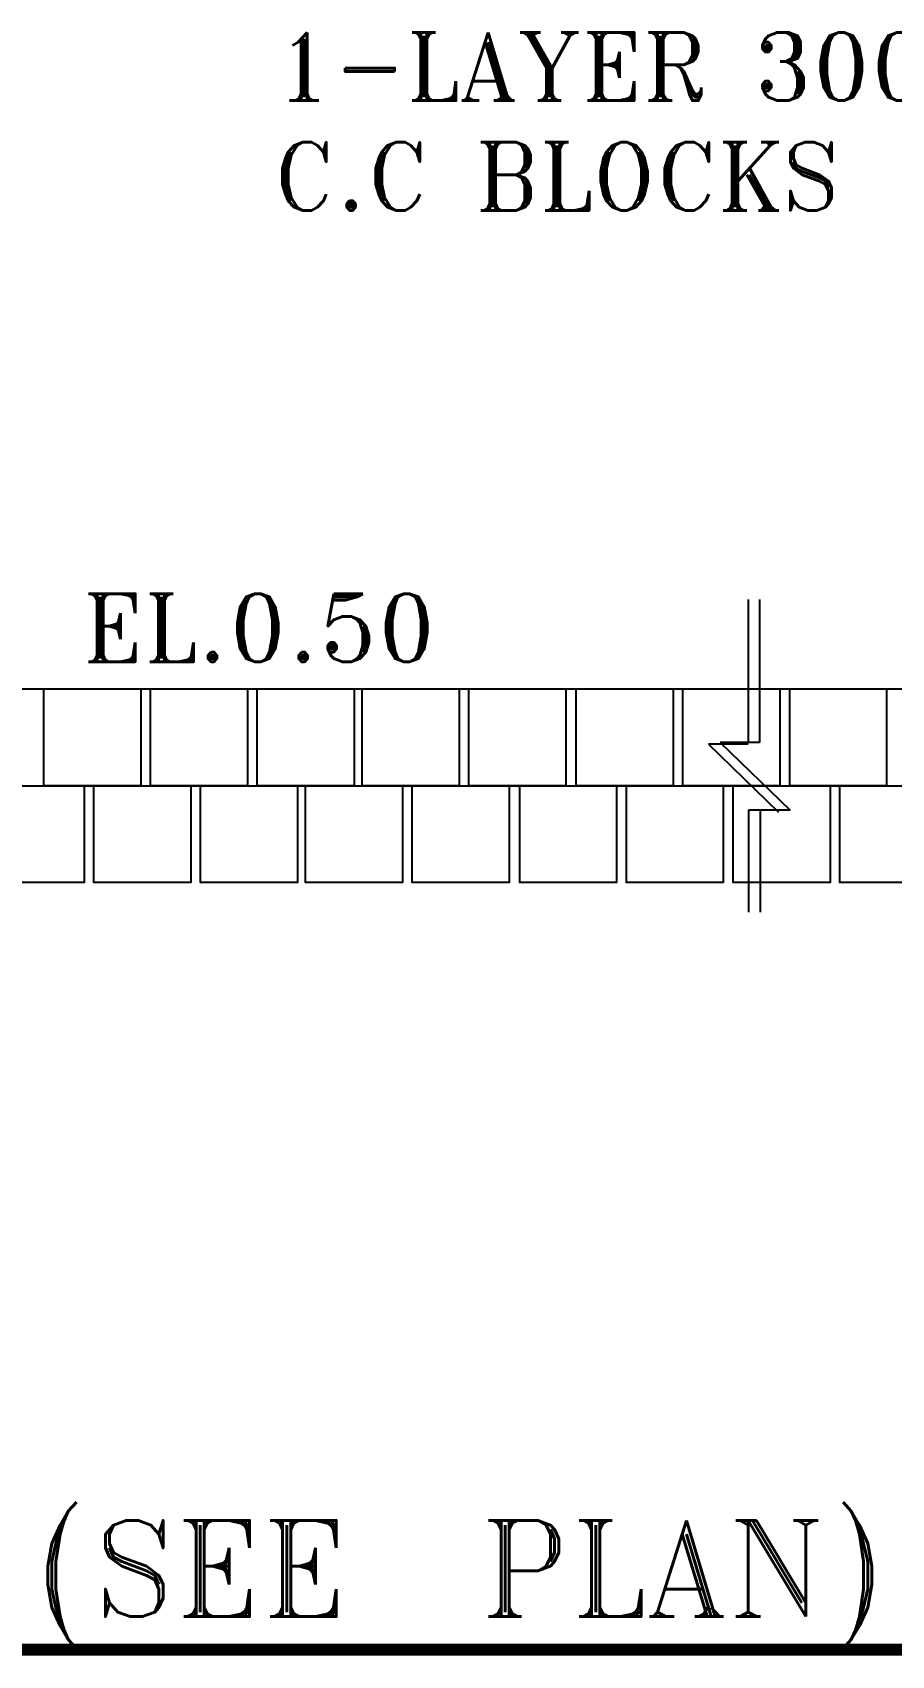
# Model space of a CAD drawing. Header units: metres. Extents: x -98554 to 27544620, y -161930 to 5264560.
# Drawn here: x 31407 to 34450, y 280724 to 286476 of the extents above; entities that cross this region are included whole.
import ezdxf

# ---------------------------------------------------------------- set-up
doc = ezdxf.new("R2010")
doc.units = ezdxf.units.M
doc.header["$LTSCALE"] = 15
doc.header["$MEASUREMENT"] = 0
doc.layers.add('LINE', color=7, linetype='CONTINUOUS')
doc.styles.add('BIG', font='ROMANT.SHX')
doc.styles.add('NASIR', font='romant.shx')

msp = doc.modelspace()

# ---------------------------------------------------------------- linework, layer by layer
at = {"layer": 'LINE'}
for p, q in [((33941.421, 284466.111), (33941.421, 283959.959)), ((33982.723, 284466.111), (33982.723, 283959.959)), ((35267.763, 284148.278), (27490.905, 284148.278)), ((33941.421, 283953.698), (33801.513, 283953.698)), ((33801.513, 283953.698), (34049.816, 283713.241)), ((33982.723, 283959.959), (33842.815, 283959.959)), ((33842.815, 283959.959), (34091.119, 283719.502)), ((34684.069, 283805.079), (27614.924, 283805.079)), ((33942.721, 283719.502), (33942.721, 283357.995)), ((34049.816, 283719.502), (33942.721, 283719.502)), ((34091.119, 283719.502), (33984.023, 283719.502)), ((33984.023, 283719.502), (33984.023, 283357.995)), ((34017.084, 283737.924), (34017.084, 283737.924)), ((34043.399, 283737.924), (34043.399, 283737.924))]:
    msp.add_line(p, q, dxfattribs=at)
for points in [[(31446.795, 284149.304), (31789.995, 284149.304), (31789.995, 283806.104), (31446.795, 283806.104)], [(31825.02, 284149.304), (32168.22, 284149.304), (32168.22, 283806.104), (31825.02, 283806.104)], [(32202.935, 284149.304), (32546.135, 284149.304), (32546.135, 283806.104), (32202.935, 283806.104)], [(32574.797, 284149.304), (32917.997, 284149.304), (32917.997, 283806.104), (32574.797, 283806.104)], [(32952.712, 284149.304), (33295.912, 284149.304), (33295.912, 283806.104), (32952.712, 283806.104)], [(33333.192, 284149.304), (33676.392, 284149.304), (33676.392, 283806.104), (33333.192, 283806.104)], [(33711.108, 284149.304), (34054.308, 284149.304), (34054.308, 283806.104), (33711.108, 283806.104)], [(34089.332, 284149.304), (34432.532, 284149.304), (34432.532, 283806.104), (34089.332, 283806.104)], [(31624.435, 283806.392), (31967.635, 283806.392), (31967.635, 283463.192), (31624.435, 283463.192)], [(32002.351, 283806.392), (32345.551, 283806.392), (32345.551, 283463.192), (32002.351, 283463.192)], [(32374.212, 283806.392), (32717.412, 283806.392), (32717.412, 283463.192), (32374.212, 283463.192)], [(32752.128, 283806.392), (33095.328, 283806.392), (33095.328, 283463.192), (32752.128, 283463.192)], [(33132.608, 283806.392), (33475.808, 283806.392), (33475.808, 283463.192), (33132.608, 283463.192)], [(33510.524, 283806.392), (33853.724, 283806.392), (33853.724, 283463.192), (33510.524, 283463.192)], [(33888.748, 283806.392), (34231.948, 283806.392), (34231.948, 283463.192), (33888.748, 283463.192)], [(34266.663, 283806.392), (34609.863, 283806.392), (34609.863, 283463.192), (34266.663, 283463.192)]]:
    msp.add_lwpolyline(points, close=True, dxfattribs=at)
msp.add_lwpolyline([(31362.255, 283806.392), (31589.7, 283806.392), (31589.7, 283463.192), (31362.255, 283463.192)], dxfattribs=at)
at = {"layer": 'LINE', "const_width": 42.44}
msp.add_lwpolyline([(27960.522, 280745.044), (35358.169, 280745.044)], dxfattribs=at)

# ---------------------------------------------------------------- texts
at = {"layer": 'LINE'}
for s, height, style, p in [('1-LAYER 300x300x300 ', 241.33982, 'NASIR', (32265.506, 286234.584)), ('C.C BLOCKS', 241.3398, 'NASIR', (32261.129, 285845.324)), ('EL.0.50', 241.3398, 'NASIR', (31584.173, 284245.49)), ('SECTION B-B (SEE  PLAN)', 340.64086, 'BIG', (27898.361, 280861.891))]:
    msp.add_text(s, height=height, dxfattribs=dict(at, style=style)).set_placement(p)

doc.saveas('drawing.dxf')
